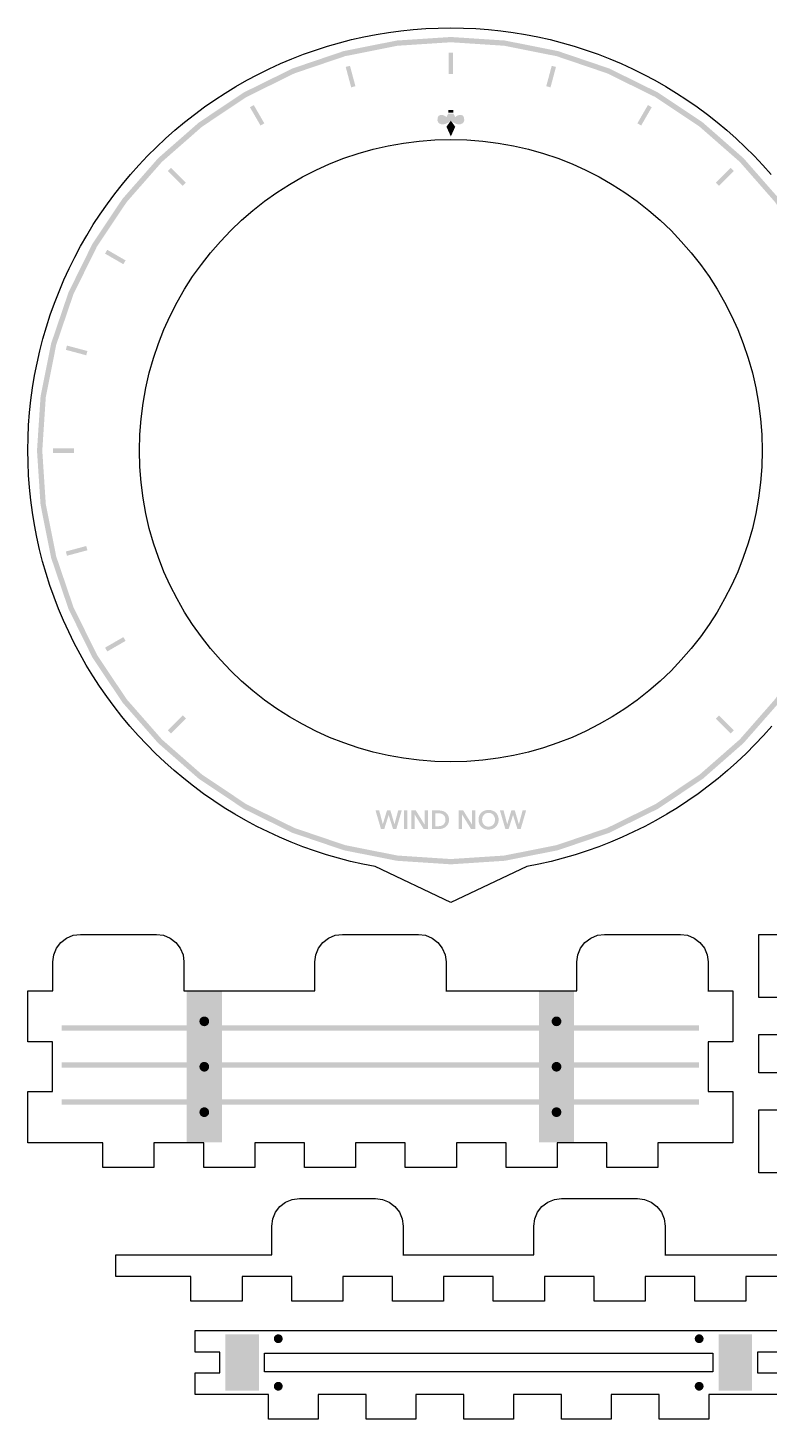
# Model space of a CAD drawing. Header units: millimetres. Extents: x 7 to 181, y 8 to 291.
# Drawn here: x 7 to 91.2, y 8 to 166 of the extents above; entities that cross this region are included whole.
import ezdxf

# ---------------------------------------------------------------- set-up
doc = ezdxf.new("R2010")
doc.units = ezdxf.units.MM
doc.layers.add('CUT', color=1, linetype='Continuous')
doc.layers.add('RASTER', color=7, linetype='Continuous')

msp = doc.modelspace()

# ---------------------------------------------------------------- hatches: boundary and pattern name
at = {"layer": 'RASTER'}
h = msp.add_hatch(color=7, dxfattribs=at)
h.paths.add_polyline_path([(102, 118), (101.598, 111.865), (100.398, 105.836), (98.422, 100.014), (95.703, 94.5), (92.288, 89.388), (88.234, 84.766), (83.612, 80.712), (78.5, 77.297), (72.986, 74.578), (67.164, 72.601), (61.135, 71.402), (55, 71), (48.865, 71.402), (42.835, 72.601), (37.014, 74.578), (31.5, 77.297), (26.388, 80.712), (21.766, 84.766), (17.712, 89.388), (14.297, 94.5), (11.578, 100.014), (9.601, 105.836), (8.402, 111.865), (8, 118), (8.402, 124.135), (9.601, 130.164), (11.578, 135.986), (14.297, 141.5), (17.712, 146.612), (21.766, 151.234), (26.388, 155.288), (31.5, 158.703), (37.014, 161.422), (42.835, 163.399), (48.865, 164.598), (55, 165), (61.135, 164.598), (67.164, 163.399), (72.986, 161.422), (78.5, 158.703), (83.612, 155.288), (88.234, 151.234), (92.288, 146.612), (95.703, 141.5), (98.422, 135.986), (100.398, 130.164), (101.598, 124.135)])
h.paths.add_polyline_path([(101.4, 118), (101.003, 111.944), (99.819, 105.991), (97.868, 100.243), (95.184, 94.8), (91.812, 89.753), (87.81, 85.19), (83.246, 81.188), (78.2, 77.816), (72.756, 75.132), (67.009, 73.181), (61.056, 71.997), (55, 71.6), (48.944, 71.997), (42.991, 73.181), (37.243, 75.132), (31.8, 77.816), (26.753, 81.188), (22.19, 85.19), (18.188, 89.753), (14.816, 94.8), (12.132, 100.243), (10.181, 105.991), (8.997, 111.944), (8.6, 118), (8.997, 124.056), (10.181, 130.009), (12.132, 135.757), (14.816, 141.2), (18.188, 146.247), (22.19, 150.81), (26.753, 154.812), (31.8, 158.184), (37.243, 160.868), (42.991, 162.819), (48.944, 164.003), (55, 164.4), (61.056, 164.003), (67.009, 162.819), (72.756, 160.868), (78.2, 158.184), (83.246, 154.812), (87.81, 150.81), (91.812, 146.247), (95.184, 141.2), (97.868, 135.757), (99.819, 130.009), (101.003, 124.056)], flags=0)
for points in [[(54.75, 160.8), (54.75, 163.2), (55.25, 163.2), (55.25, 160.8)], [(43.681, 159.277), (43.06, 161.595), (43.543, 161.725), (44.164, 159.406)], [(65.836, 159.406), (66.457, 161.725), (66.94, 161.595), (66.319, 159.277)], [(33.383, 154.941), (32.183, 157.019), (32.616, 157.269), (33.816, 155.191)], [(55.3, 156.4), (54.7, 156.4), (54.7, 156.7), (55.3, 156.7)], [(76.183, 155.191), (77.383, 157.269), (77.816, 157.019), (76.616, 154.941)], [(55, 155.5), (54.726, 155.279), (54.442, 155.139), (54.165, 155.076), (53.912, 155.088), (53.702, 155.169), (53.552, 155.317), (53.478, 155.529), (53.5, 155.8), (53.559, 155.96), (53.656, 156.069), (53.781, 156.13), (53.925, 156.15), (54.078, 156.132), (54.231, 156.081), (54.375, 156.002), (54.5, 155.9), (54.7, 156.3), (55.3, 156.3), (55.5, 155.9), (55.625, 156.002), (55.769, 156.081), (55.922, 156.132), (56.075, 156.15), (56.219, 156.13), (56.344, 156.069), (56.441, 155.96), (56.5, 155.8), (56.522, 155.529), (56.448, 155.317), (56.298, 155.169), (56.087, 155.088), (55.835, 155.076), (55.558, 155.139), (55.274, 155.279), (55, 155.5)], [(55, 153.7), (54.5, 154.8), (55, 155.5), (55.5, 154.8)], [(24.559, 148.087), (22.862, 149.784), (23.216, 150.138), (24.913, 148.441)], [(85.087, 148.441), (86.784, 150.138), (87.138, 149.784), (85.441, 148.087)], [(17.809, 139.183), (15.731, 140.383), (15.981, 140.817), (18.059, 139.617)], [(13.594, 128.836), (11.275, 129.457), (11.405, 129.94), (13.723, 129.319)], [(12.2, 117.75), (9.8, 117.75), (9.8, 118.25), (12.2, 118.25)], [(13.723, 106.681), (11.405, 106.06), (11.275, 106.543), (13.594, 107.164)], [(18.059, 96.383), (15.981, 95.183), (15.731, 95.617), (17.809, 96.817)], [(24.913, 87.559), (23.216, 85.862), (22.862, 86.216), (24.559, 87.913)], [(85.441, 87.913), (87.138, 86.216), (86.784, 85.862), (85.087, 87.559)], [(46.448, 77.124), (46.862, 77.124), (47.273, 75.564), (47.279, 75.564), (47.747, 77.124), (48.137, 77.124), (48.596, 75.564), (48.602, 75.564), (49.022, 77.124), (49.424, 77.124), (48.803, 75), (48.437, 75), (47.939, 76.593), (47.933, 76.593), (47.435, 75), (47.069, 75)], [(49.676, 77.124), (50.054, 77.124), (50.054, 75), (49.676, 75)], [(50.522, 77.124), (51.023, 77.124), (52.01, 75.534), (52.016, 75.534), (52.016, 77.124), (52.394, 77.124), (52.394, 75), (51.914, 75), (50.906, 76.641), (50.9, 76.641), (50.9, 75), (50.522, 75)], [(55.904, 77.124), (56.405, 77.124), (57.392, 75.534), (57.398, 75.534), (57.398, 77.124), (57.776, 77.124), (57.776, 75), (57.296, 75), (56.288, 76.641), (56.282, 76.641), (56.282, 75), (55.904, 75)], [(60.575, 77.124), (60.989, 77.124), (61.4, 75.564), (61.406, 75.564), (61.874, 77.124), (62.264, 77.124), (62.723, 75.564), (62.729, 75.564), (63.149, 77.124), (63.551, 77.124), (62.93, 75), (62.564, 75), (62.066, 76.593), (62.06, 76.593), (61.562, 75), (61.196, 75)], [(25, 56.6), (29, 56.6), (29, 39.4), (25, 39.4)], [(65, 56.6), (69, 56.6), (69, 39.4), (65, 39.4)], [(10.8, 52.7), (83.2, 52.7), (83.2, 52.1), (10.8, 52.1)], [(27.55, 53.16), (27.545, 53.088), (27.531, 53.018), (27.508, 52.95), (27.476, 52.885), (27.436, 52.825), (27.389, 52.771), (27.335, 52.724), (27.275, 52.684), (27.21, 52.652), (27.142, 52.629), (27.072, 52.615), (27, 52.61), (26.928, 52.615), (26.858, 52.629), (26.79, 52.652), (26.725, 52.684), (26.665, 52.724), (26.611, 52.771), (26.564, 52.825), (26.524, 52.885), (26.492, 52.95), (26.469, 53.018), (26.455, 53.088), (26.45, 53.16), (26.455, 53.232), (26.469, 53.302), (26.492, 53.37), (26.524, 53.435), (26.564, 53.495), (26.611, 53.549), (26.665, 53.596), (26.725, 53.636), (26.79, 53.668), (26.858, 53.691), (26.928, 53.705), (27, 53.71), (27.072, 53.705), (27.142, 53.691), (27.21, 53.668), (27.275, 53.636), (27.335, 53.596), (27.389, 53.549), (27.436, 53.495), (27.476, 53.435), (27.508, 53.37), (27.531, 53.302), (27.545, 53.232)], [(67.55, 53.16), (67.545, 53.088), (67.531, 53.018), (67.508, 52.95), (67.476, 52.885), (67.436, 52.825), (67.389, 52.771), (67.335, 52.724), (67.275, 52.684), (67.21, 52.652), (67.142, 52.629), (67.072, 52.615), (67, 52.61), (66.928, 52.615), (66.858, 52.629), (66.79, 52.652), (66.725, 52.684), (66.665, 52.724), (66.611, 52.771), (66.564, 52.825), (66.524, 52.885), (66.492, 52.95), (66.469, 53.018), (66.455, 53.088), (66.45, 53.16), (66.455, 53.232), (66.469, 53.302), (66.492, 53.37), (66.524, 53.435), (66.564, 53.495), (66.611, 53.549), (66.665, 53.596), (66.725, 53.636), (66.79, 53.668), (66.858, 53.691), (66.928, 53.705), (67, 53.71), (67.072, 53.705), (67.142, 53.691), (67.21, 53.668), (67.275, 53.636), (67.335, 53.596), (67.389, 53.549), (67.436, 53.495), (67.476, 53.435), (67.508, 53.37), (67.531, 53.302), (67.545, 53.232)], [(10.8, 48.5), (83.2, 48.5), (83.2, 47.9), (10.8, 47.9)], [(27.55, 48), (27.545, 47.928), (27.531, 47.858), (27.508, 47.79), (27.476, 47.725), (27.436, 47.665), (27.389, 47.611), (27.335, 47.564), (27.275, 47.524), (27.21, 47.492), (27.142, 47.469), (27.072, 47.455), (27, 47.45), (26.928, 47.455), (26.858, 47.469), (26.79, 47.492), (26.725, 47.524), (26.665, 47.564), (26.611, 47.611), (26.564, 47.665), (26.524, 47.725), (26.492, 47.79), (26.469, 47.858), (26.455, 47.928), (26.45, 48), (26.455, 48.072), (26.469, 48.142), (26.492, 48.21), (26.524, 48.275), (26.564, 48.335), (26.611, 48.389), (26.665, 48.436), (26.725, 48.476), (26.79, 48.508), (26.858, 48.531), (26.928, 48.545), (27, 48.55), (27.072, 48.545), (27.142, 48.531), (27.21, 48.508), (27.275, 48.476), (27.335, 48.436), (27.389, 48.389), (27.436, 48.335), (27.476, 48.275), (27.508, 48.21), (27.531, 48.142), (27.545, 48.072)], [(67.55, 48), (67.545, 47.928), (67.531, 47.858), (67.508, 47.79), (67.476, 47.725), (67.436, 47.665), (67.389, 47.611), (67.335, 47.564), (67.275, 47.524), (67.21, 47.492), (67.142, 47.469), (67.072, 47.455), (67, 47.45), (66.928, 47.455), (66.858, 47.469), (66.79, 47.492), (66.725, 47.524), (66.665, 47.564), (66.611, 47.611), (66.564, 47.665), (66.524, 47.725), (66.492, 47.79), (66.469, 47.858), (66.455, 47.928), (66.45, 48), (66.455, 48.072), (66.469, 48.142), (66.492, 48.21), (66.524, 48.275), (66.564, 48.335), (66.611, 48.389), (66.665, 48.436), (66.725, 48.476), (66.79, 48.508), (66.858, 48.531), (66.928, 48.545), (67, 48.55), (67.072, 48.545), (67.142, 48.531), (67.21, 48.508), (67.275, 48.476), (67.335, 48.436), (67.389, 48.389), (67.436, 48.335), (67.476, 48.275), (67.508, 48.21), (67.531, 48.142), (67.545, 48.072)], [(10.8, 44.3), (83.2, 44.3), (83.2, 43.7), (10.8, 43.7)], [(27.55, 42.84), (27.545, 42.768), (27.531, 42.698), (27.508, 42.63), (27.476, 42.565), (27.436, 42.505), (27.389, 42.451), (27.335, 42.404), (27.275, 42.364), (27.21, 42.332), (27.142, 42.309), (27.072, 42.295), (27, 42.29), (26.928, 42.295), (26.858, 42.309), (26.79, 42.332), (26.725, 42.364), (26.665, 42.404), (26.611, 42.451), (26.564, 42.505), (26.524, 42.565), (26.492, 42.63), (26.469, 42.698), (26.455, 42.768), (26.45, 42.84), (26.455, 42.912), (26.469, 42.982), (26.492, 43.05), (26.524, 43.115), (26.564, 43.175), (26.611, 43.229), (26.665, 43.276), (26.725, 43.316), (26.79, 43.348), (26.858, 43.371), (26.928, 43.385), (27, 43.39), (27.072, 43.385), (27.142, 43.371), (27.21, 43.348), (27.275, 43.316), (27.335, 43.276), (27.389, 43.229), (27.436, 43.175), (27.476, 43.115), (27.508, 43.05), (27.531, 42.982), (27.545, 42.912)], [(67.55, 42.84), (67.545, 42.768), (67.531, 42.698), (67.508, 42.63), (67.476, 42.565), (67.436, 42.505), (67.389, 42.451), (67.335, 42.404), (67.275, 42.364), (67.21, 42.332), (67.142, 42.309), (67.072, 42.295), (67, 42.29), (66.928, 42.295), (66.858, 42.309), (66.79, 42.332), (66.725, 42.364), (66.665, 42.404), (66.611, 42.451), (66.564, 42.505), (66.524, 42.565), (66.492, 42.63), (66.469, 42.698), (66.455, 42.768), (66.45, 42.84), (66.455, 42.912), (66.469, 42.982), (66.492, 43.05), (66.524, 43.115), (66.564, 43.175), (66.611, 43.229), (66.665, 43.276), (66.725, 43.316), (66.79, 43.348), (66.858, 43.371), (66.928, 43.385), (67, 43.39), (67.072, 43.385), (67.142, 43.371), (67.21, 43.348), (67.275, 43.316), (67.335, 43.276), (67.389, 43.229), (67.436, 43.175), (67.476, 43.115), (67.508, 43.05), (67.531, 42.982), (67.545, 42.912)], [(29.4, 17.6), (33.2, 17.6), (33.2, 11.2), (29.4, 11.2)], [(35.9, 17.1), (35.896, 17.035), (35.883, 16.971), (35.862, 16.909), (35.833, 16.85), (35.797, 16.796), (35.754, 16.746), (35.704, 16.703), (35.65, 16.667), (35.591, 16.638), (35.529, 16.617), (35.465, 16.604), (35.4, 16.6), (35.335, 16.604), (35.271, 16.617), (35.209, 16.638), (35.15, 16.667), (35.096, 16.703), (35.046, 16.746), (35.003, 16.796), (34.967, 16.85), (34.938, 16.909), (34.917, 16.971), (34.904, 17.035), (34.9, 17.1), (34.904, 17.165), (34.917, 17.229), (34.938, 17.291), (34.967, 17.35), (35.003, 17.404), (35.046, 17.454), (35.096, 17.497), (35.15, 17.533), (35.209, 17.562), (35.271, 17.583), (35.335, 17.596), (35.4, 17.6), (35.465, 17.596), (35.529, 17.583), (35.591, 17.562), (35.65, 17.533), (35.704, 17.497), (35.754, 17.454), (35.797, 17.404), (35.833, 17.35), (35.862, 17.291), (35.883, 17.229), (35.896, 17.165)], [(83.701, 17.1), (83.697, 17.035), (83.684, 16.971), (83.663, 16.909), (83.634, 16.85), (83.598, 16.796), (83.555, 16.746), (83.505, 16.703), (83.451, 16.667), (83.392, 16.638), (83.33, 16.617), (83.266, 16.604), (83.201, 16.6), (83.136, 16.604), (83.072, 16.617), (83.01, 16.638), (82.951, 16.667), (82.897, 16.703), (82.847, 16.746), (82.804, 16.796), (82.768, 16.85), (82.739, 16.909), (82.718, 16.971), (82.705, 17.035), (82.701, 17.1), (82.705, 17.165), (82.718, 17.229), (82.739, 17.291), (82.768, 17.35), (82.804, 17.404), (82.847, 17.454), (82.897, 17.497), (82.951, 17.533), (83.01, 17.562), (83.072, 17.583), (83.136, 17.596), (83.201, 17.6), (83.266, 17.596), (83.33, 17.583), (83.392, 17.562), (83.451, 17.533), (83.505, 17.497), (83.555, 17.454), (83.598, 17.404), (83.634, 17.35), (83.663, 17.291), (83.684, 17.229), (83.697, 17.165)], [(85.401, 17.6), (89.201, 17.6), (89.201, 11.2), (85.401, 11.2)], [(35.9, 11.7), (35.896, 11.635), (35.883, 11.571), (35.862, 11.509), (35.833, 11.45), (35.797, 11.396), (35.754, 11.346), (35.704, 11.303), (35.65, 11.267), (35.591, 11.238), (35.529, 11.217), (35.465, 11.204), (35.4, 11.2), (35.335, 11.204), (35.271, 11.217), (35.209, 11.238), (35.15, 11.267), (35.096, 11.303), (35.046, 11.346), (35.003, 11.396), (34.967, 11.45), (34.938, 11.509), (34.917, 11.571), (34.904, 11.635), (34.9, 11.7), (34.904, 11.765), (34.917, 11.829), (34.938, 11.891), (34.967, 11.95), (35.003, 12.004), (35.046, 12.054), (35.096, 12.097), (35.15, 12.133), (35.209, 12.162), (35.271, 12.183), (35.335, 12.196), (35.4, 12.2), (35.465, 12.196), (35.529, 12.183), (35.591, 12.162), (35.65, 12.133), (35.704, 12.097), (35.754, 12.054), (35.797, 12.004), (35.833, 11.95), (35.862, 11.891), (35.883, 11.829), (35.896, 11.765)], [(83.701, 11.7), (83.697, 11.635), (83.684, 11.571), (83.663, 11.509), (83.634, 11.45), (83.598, 11.396), (83.555, 11.346), (83.505, 11.303), (83.451, 11.267), (83.392, 11.238), (83.33, 11.217), (83.266, 11.204), (83.201, 11.2), (83.136, 11.204), (83.072, 11.217), (83.01, 11.238), (82.951, 11.267), (82.897, 11.303), (82.847, 11.346), (82.804, 11.396), (82.768, 11.45), (82.739, 11.509), (82.718, 11.571), (82.705, 11.635), (82.701, 11.7), (82.705, 11.765), (82.718, 11.829), (82.739, 11.891), (82.768, 11.95), (82.804, 12.004), (82.847, 12.054), (82.897, 12.097), (82.951, 12.133), (83.01, 12.162), (83.072, 12.183), (83.136, 12.196), (83.201, 12.2), (83.266, 12.196), (83.33, 12.183), (83.392, 12.162), (83.451, 12.133), (83.505, 12.097), (83.555, 12.054), (83.598, 12.004), (83.634, 11.95), (83.663, 11.891), (83.684, 11.829), (83.697, 11.765)]]:
    msp.add_hatch(color=7, dxfattribs=at).paths.add_polyline_path(points)
h = msp.add_hatch(color=7, dxfattribs=at)
h.paths.add_polyline_path([(52.862, 77.124), (53.615, 77.124), (53.667, 77.123), (53.719, 77.121), (53.771, 77.116), (53.823, 77.11), (53.875, 77.103), (53.928, 77.094), (53.98, 77.083), (54.032, 77.07), (54.084, 77.055), (54.135, 77.039), (54.184, 77.02), (54.232, 76.998), (54.279, 76.975), (54.324, 76.949), (54.368, 76.922), (54.41, 76.892), (54.451, 76.859), (54.491, 76.824), (54.528, 76.787), (54.563, 76.748), (54.596, 76.705), (54.627, 76.661), (54.656, 76.614), (54.683, 76.565), (54.708, 76.512), (54.729, 76.457), (54.747, 76.399), (54.762, 76.338), (54.774, 76.273), (54.782, 76.206), (54.787, 76.135), (54.788, 76.062), (54.787, 75.993), (54.782, 75.927), (54.774, 75.864), (54.762, 75.803), (54.747, 75.744), (54.729, 75.687), (54.708, 75.633), (54.683, 75.582), (54.656, 75.533), (54.627, 75.486), (54.596, 75.441), (54.563, 75.399), (54.528, 75.359), (54.491, 75.321), (54.451, 75.285), (54.41, 75.252), (54.368, 75.221), (54.324, 75.192), (54.279, 75.165), (54.232, 75.14), (54.184, 75.117), (54.135, 75.096), (54.084, 75.078), (54.032, 75.062), (53.98, 75.047), (53.928, 75.035), (53.875, 75.024), (53.823, 75.015), (53.771, 75.009), (53.719, 75.004), (53.667, 75.001), (53.615, 75), (52.862, 75)])
h.paths.add_polyline_path([(53.555, 75.33), (53.592, 75.331), (53.629, 75.332), (53.666, 75.335), (53.702, 75.339), (53.739, 75.343), (53.776, 75.349), (53.813, 75.356), (53.849, 75.364), (53.886, 75.374), (53.921, 75.385), (53.956, 75.397), (53.989, 75.411), (54.022, 75.426), (54.054, 75.443), (54.085, 75.462), (54.115, 75.481), (54.144, 75.503), (54.171, 75.526), (54.198, 75.552), (54.223, 75.579), (54.246, 75.607), (54.268, 75.638), (54.289, 75.671), (54.308, 75.705), (54.326, 75.741), (54.341, 75.78), (54.354, 75.821), (54.365, 75.865), (54.373, 75.911), (54.379, 75.959), (54.382, 76.009), (54.383, 76.062), (54.382, 76.118), (54.379, 76.171), (54.373, 76.221), (54.365, 76.269), (54.354, 76.314), (54.341, 76.357), (54.326, 76.397), (54.308, 76.434), (54.289, 76.469), (54.268, 76.502), (54.246, 76.533), (54.223, 76.562), (54.198, 76.589), (54.171, 76.615), (54.144, 76.638), (54.115, 76.659), (54.085, 76.678), (54.054, 76.696), (54.022, 76.713), (53.989, 76.727), (53.956, 76.74), (53.921, 76.752), (53.886, 76.762), (53.849, 76.77), (53.813, 76.777), (53.776, 76.783), (53.739, 76.788), (53.702, 76.792), (53.666, 76.796), (53.629, 76.798), (53.592, 76.8), (53.555, 76.8), (53.24, 76.8), (53.24, 75.33)], flags=0)
h = msp.add_hatch(color=7, dxfattribs=at)
h.paths.add_polyline_path([(58.142, 76.068), (58.144, 76.131), (58.148, 76.192), (58.154, 76.252), (58.164, 76.311), (58.176, 76.367), (58.191, 76.423), (58.208, 76.476), (58.228, 76.529), (58.25, 76.579), (58.275, 76.627), (58.301, 76.674), (58.33, 76.719), (58.361, 76.761), (58.393, 76.802), (58.428, 76.841), (58.465, 76.878), (58.504, 76.913), (58.544, 76.946), (58.587, 76.977), (58.631, 77.005), (58.677, 77.032), (58.724, 77.057), (58.774, 77.079), (58.825, 77.1), (58.878, 77.118), (58.932, 77.134), (58.987, 77.148), (59.043, 77.159), (59.1, 77.167), (59.159, 77.173), (59.219, 77.177), (59.279, 77.178), (59.341, 77.177), (59.402, 77.173), (59.461, 77.167), (59.519, 77.158), (59.575, 77.148), (59.631, 77.134), (59.685, 77.118), (59.738, 77.1), (59.79, 77.079), (59.84, 77.057), (59.888, 77.032), (59.934, 77.006), (59.979, 76.977), (60.021, 76.946), (60.062, 76.913), (60.101, 76.878), (60.139, 76.841), (60.174, 76.802), (60.207, 76.761), (60.238, 76.719), (60.266, 76.674), (60.293, 76.627), (60.318, 76.579), (60.34, 76.529), (60.36, 76.476), (60.377, 76.423), (60.392, 76.367), (60.404, 76.311), (60.413, 76.252), (60.42, 76.192), (60.424, 76.131), (60.425, 76.068), (60.424, 76.006), (60.42, 75.946), (60.413, 75.887), (60.404, 75.83), (60.392, 75.774), (60.377, 75.719), (60.36, 75.666), (60.34, 75.613), (60.318, 75.563), (60.293, 75.514), (60.266, 75.467), (60.238, 75.422), (60.207, 75.379), (60.174, 75.337), (60.139, 75.298), (60.101, 75.26), (60.062, 75.223), (60.021, 75.189), (59.979, 75.157), (59.934, 75.128), (59.888, 75.1), (59.84, 75.074), (59.79, 75.05), (59.738, 75.029), (59.685, 75.009), (59.631, 74.992), (59.575, 74.978), (59.519, 74.967), (59.461, 74.958), (59.402, 74.951), (59.341, 74.947), (59.279, 74.946), (59.219, 74.947), (59.159, 74.951), (59.1, 74.958), (59.043, 74.967), (58.987, 74.978), (58.932, 74.992), (58.878, 75.009), (58.825, 75.029), (58.774, 75.05), (58.724, 75.074), (58.677, 75.1), (58.631, 75.128), (58.587, 75.157), (58.544, 75.189), (58.504, 75.223), (58.465, 75.26), (58.428, 75.298), (58.393, 75.337), (58.361, 75.379), (58.33, 75.422), (58.301, 75.467), (58.275, 75.514), (58.25, 75.563), (58.228, 75.613), (58.208, 75.666), (58.191, 75.719), (58.176, 75.774), (58.164, 75.83), (58.154, 75.887), (58.148, 75.946), (58.144, 76.006), (58.142, 76.068)])
h.paths.add_polyline_path([(58.553, 76.068), (58.554, 76.026), (58.557, 75.984), (58.561, 75.944), (58.567, 75.904), (58.574, 75.865), (58.583, 75.828), (58.594, 75.791), (58.606, 75.755), (58.62, 75.719), (58.635, 75.686), (58.652, 75.653), (58.67, 75.621), (58.689, 75.591), (58.71, 75.562), (58.732, 75.534), (58.756, 75.507), (58.781, 75.481), (58.807, 75.457), (58.834, 75.435), (58.862, 75.414), (58.892, 75.394), (58.922, 75.376), (58.954, 75.359), (58.987, 75.344), (59.021, 75.33), (59.055, 75.318), (59.091, 75.308), (59.128, 75.3), (59.165, 75.293), (59.203, 75.289), (59.242, 75.286), (59.282, 75.285), (59.323, 75.286), (59.362, 75.289), (59.4, 75.293), (59.438, 75.3), (59.474, 75.308), (59.51, 75.318), (59.545, 75.33), (59.579, 75.344), (59.613, 75.359), (59.645, 75.376), (59.675, 75.394), (59.705, 75.414), (59.734, 75.435), (59.761, 75.457), (59.787, 75.481), (59.812, 75.507), (59.836, 75.534), (59.858, 75.562), (59.879, 75.591), (59.898, 75.621), (59.916, 75.653), (59.933, 75.686), (59.948, 75.719), (59.962, 75.755), (59.974, 75.791), (59.985, 75.828), (59.994, 75.865), (60.001, 75.904), (60.007, 75.944), (60.011, 75.984), (60.014, 76.026), (60.014, 76.068), (60.014, 76.109), (60.011, 76.149), (60.007, 76.188), (60.001, 76.227), (59.994, 76.265), (59.985, 76.302), (59.974, 76.338), (59.962, 76.374), (59.948, 76.409), (59.933, 76.442), (59.916, 76.475), (59.899, 76.506), (59.879, 76.536), (59.859, 76.565), (59.837, 76.593), (59.813, 76.62), (59.789, 76.646), (59.763, 76.67), (59.736, 76.692), (59.708, 76.714), (59.678, 76.734), (59.648, 76.752), (59.616, 76.769), (59.582, 76.785), (59.548, 76.799), (59.513, 76.811), (59.477, 76.822), (59.44, 76.83), (59.402, 76.837), (59.363, 76.841), (59.323, 76.844), (59.282, 76.845), (59.242, 76.844), (59.202, 76.841), (59.163, 76.837), (59.125, 76.83), (59.089, 76.822), (59.053, 76.811), (59.018, 76.799), (58.984, 76.785), (58.951, 76.769), (58.92, 76.752), (58.889, 76.734), (58.86, 76.714), (58.832, 76.692), (58.805, 76.67), (58.779, 76.646), (58.754, 76.62), (58.731, 76.593), (58.709, 76.565), (58.689, 76.536), (58.669, 76.506), (58.651, 76.475), (58.635, 76.442), (58.62, 76.409), (58.606, 76.374), (58.594, 76.338), (58.583, 76.302), (58.574, 76.265), (58.567, 76.227), (58.561, 76.188), (58.557, 76.149), (58.554, 76.109), (58.553, 76.068)], flags=0)

# ---------------------------------------------------------------- linework, layer by layer
at = {"layer": 'CUT'}
for points in [[(91.447, 86.703), (90.504, 85.638), (89.53, 84.601), (88.526, 83.593), (87.493, 82.615), (86.431, 81.669), (85.341, 80.754), (84.225, 79.872), (83.083, 79.023), (81.917, 78.209), (80.727, 77.429), (79.514, 76.685), (78.28, 75.978), (77.025, 75.307), (75.752, 74.673), (74.46, 74.078), (73.15, 73.521), (71.825, 73.003), (70.486, 72.524), (69.132, 72.086), (67.767, 71.687), (66.39, 71.33), (65.003, 71.013), (63.613, 70.738), (55, 66.656), (46.387, 70.738), (44.997, 71.013), (43.61, 71.33), (42.233, 71.687), (40.868, 72.086), (39.514, 72.524), (38.174, 73.003), (36.849, 73.521), (35.54, 74.078), (34.248, 74.673), (32.975, 75.307), (31.72, 75.978), (30.486, 76.685), (29.273, 77.429), (28.083, 78.209), (26.917, 79.023), (25.775, 79.872), (24.659, 80.754), (23.569, 81.669), (22.507, 82.615), (21.474, 83.593), (20.47, 84.601), (19.496, 85.638), (18.553, 86.703), (17.643, 87.796), (16.765, 88.916), (15.92, 90.061), (15.11, 91.23), (14.335, 92.423), (13.595, 93.638), (12.892, 94.875), (12.226, 96.132), (11.597, 97.408), (11.006, 98.702), (10.454, 100.013), (9.941, 101.34), (9.468, 102.682), (9.034, 104.037), (8.641, 105.404), (8.288, 106.782), (7.976, 108.17), (7.706, 109.567), (7.477, 110.971), (7.29, 112.381), (7.144, 113.796), (7.041, 115.215), (6.979, 116.636), (6.96, 118.059), (6.983, 119.481), (7.048, 120.902), (7.155, 122.321), (7.304, 123.736), (7.494, 125.146), (7.727, 126.549), (8.001, 127.945), (8.316, 129.333), (8.672, 130.71), (9.068, 132.076), (9.505, 133.43), (9.982, 134.77), (10.499, 136.096), (11.054, 137.406), (11.648, 138.698), (12.28, 139.973), (12.949, 141.228), (13.655, 142.463), (14.398, 143.677), (15.176, 144.868), (15.989, 146.035), (16.836, 147.178), (17.717, 148.295), (18.63, 149.386), (19.575, 150.449), (20.552, 151.484), (21.558, 152.489), (22.594, 153.464), (23.659, 154.408), (24.75, 155.32), (25.869, 156.2), (27.013, 157.045), (28.181, 157.857), (29.373, 158.634), (30.587, 159.375), (31.823, 160.079), (33.079, 160.747), (34.355, 161.378), (35.648, 161.97), (36.959, 162.524), (38.285, 163.038), (39.626, 163.513), (40.98, 163.949), (42.347, 164.344), (43.725, 164.698), (45.112, 165.011), (46.509, 165.284), (47.913, 165.514), (49.323, 165.703), (50.738, 165.851), (52.156, 165.956), (53.577, 166.019), (55, 166.04), (56.422, 166.019), (57.844, 165.956), (59.262, 165.851), (60.677, 165.703), (62.087, 165.514), (63.491, 165.284), (64.888, 165.011), (66.275, 164.698), (67.653, 164.344), (69.02, 163.949), (70.374, 163.513), (71.715, 163.038), (73.041, 162.524), (74.352, 161.97), (75.645, 161.378), (76.921, 160.747), (78.177, 160.079), (79.413, 159.375), (80.627, 158.634), (81.819, 157.857), (82.987, 157.045), (84.131, 156.2), (85.25, 155.32), (86.341, 154.408), (87.406, 153.464), (88.442, 152.489), (89.448, 151.484), (90.424, 150.449), (91.37, 149.386)], [(92.76, 55.88), (89.96, 55.88), (89.96, 60.2), (89.96, 63.04), (92.8, 63.04)], [(92.76, 47.32), (89.96, 47.32), (89.96, 51.68), (92.76, 51.68)], [(92.8, 35.96), (89.96, 35.96), (89.96, 38.8), (89.96, 43.12), (92.76, 43.12)], [(94.2, 24.16), (88.517, 24.16), (88.517, 21.36), (82.714, 21.36), (82.714, 24.16), (77.071, 24.16), (77.071, 21.36), (71.268, 21.36), (71.268, 24.16), (65.625, 24.16), (65.625, 21.36), (59.822, 21.36), (59.822, 24.16), (54.178, 24.16), (54.178, 21.36), (48.375, 21.36), (48.375, 24.16), (42.732, 24.16), (42.732, 21.36), (36.929, 21.36), (36.929, 24.16), (31.286, 24.16), (31.286, 21.36), (25.483, 21.36), (25.483, 24.16), (19.8, 24.16), (16.96, 24.16), (16.96, 26.64), (19.8, 26.64), (34.68, 26.64), (34.67, 26.64), (34.67, 29.903), (34.777, 30.713), (35.09, 31.47), (35.589, 32.121), (36.24, 32.62), (36.997, 32.933), (37.807, 33.04), (46.433, 33.04), (47.243, 32.933), (48, 32.62), (48.651, 32.121), (49.15, 31.47), (49.463, 30.713), (49.57, 29.903), (49.57, 26.64), (49.56, 26.64), (64.44, 26.64), (64.43, 26.64), (64.43, 29.903), (64.537, 30.713), (64.85, 31.47), (65.349, 32.121), (66, 32.62), (66.757, 32.933), (67.567, 33.04), (76.193, 33.04), (77.003, 32.933), (77.76, 32.62), (78.411, 32.121), (78.91, 31.47), (79.223, 30.713), (79.33, 29.903), (79.33, 26.64), (79.32, 26.64), (94.2, 26.64)], [(92.641, 10.76), (89.801, 10.76), (84.295, 10.76), (84.295, 7.96), (78.67, 7.96), (78.67, 10.76), (73.204, 10.76), (73.204, 7.96), (67.579, 7.96), (67.579, 10.76), (62.113, 10.76), (62.113, 7.96), (56.488, 7.96), (56.488, 10.76), (51.022, 10.76), (51.022, 7.96), (45.397, 7.96), (45.397, 10.76), (39.931, 10.76), (39.931, 7.96), (34.306, 7.96), (34.306, 10.76), (28.8, 10.76), (25.96, 10.76), (25.96, 13.24), (28.76, 13.24), (28.76, 15.56), (25.96, 15.56), (25.96, 18.04), (28.8, 18.04), (89.801, 18.04), (92.641, 18.04)], [(92.641, 15.56), (89.841, 15.56), (89.841, 13.24), (92.641, 13.24)]]:
    msp.add_lwpolyline(points, dxfattribs=at)
for points in [[(9.8, 56.64), (9.79, 56.64), (9.79, 59.903), (9.897, 60.713), (10.21, 61.47), (10.709, 62.121), (11.36, 62.62), (12.117, 62.933), (12.927, 63.04), (21.553, 63.04), (22.363, 62.933), (23.12, 62.62), (23.771, 62.121), (24.27, 61.47), (24.583, 60.713), (24.69, 59.903), (24.69, 56.64), (24.68, 56.64), (39.56, 56.64), (39.55, 56.64), (39.55, 59.903), (39.657, 60.713), (39.97, 61.47), (40.469, 62.121), (41.12, 62.62), (41.877, 62.933), (42.687, 63.04), (51.313, 63.04), (52.123, 62.933), (52.88, 62.62), (53.531, 62.121), (54.03, 61.47), (54.343, 60.713), (54.45, 59.903), (54.45, 56.64), (54.44, 56.64), (69.32, 56.64), (69.31, 56.64), (69.31, 59.903), (69.417, 60.713), (69.73, 61.47), (70.229, 62.121), (70.88, 62.62), (71.637, 62.933), (72.447, 63.04), (81.073, 63.04), (81.883, 62.933), (82.64, 62.62), (83.291, 62.121), (83.79, 61.47), (84.103, 60.713), (84.21, 59.903), (84.21, 56.64), (84.2, 56.64), (87.04, 56.64), (87.04, 50.827), (84.24, 50.827), (84.24, 45.173), (87.04, 45.173), (87.04, 39.36), (84.2, 39.36), (78.517, 39.36), (78.517, 36.56), (72.714, 36.56), (72.714, 39.36), (67.071, 39.36), (67.071, 36.56), (61.268, 36.56), (61.268, 39.36), (55.625, 39.36), (55.625, 36.56), (49.822, 36.56), (49.822, 39.36), (44.178, 39.36), (44.178, 36.56), (38.375, 36.56), (38.375, 39.36), (32.732, 39.36), (32.732, 36.56), (26.929, 36.56), (26.929, 39.36), (21.286, 39.36), (21.286, 36.56), (15.483, 36.56), (15.483, 39.36), (9.8, 39.36), (6.96, 39.36), (6.96, 45.173), (9.76, 45.173), (9.76, 50.827), (6.96, 50.827), (6.96, 56.64)], [(33.84, 15.46), (84.761, 15.46), (84.761, 13.34), (33.84, 13.34)]]:
    msp.add_lwpolyline(points, close=True, dxfattribs=at)
msp.add_circle((55, 118), 35.36, dxfattribs=at)

doc.saveas('drawing.dxf')
